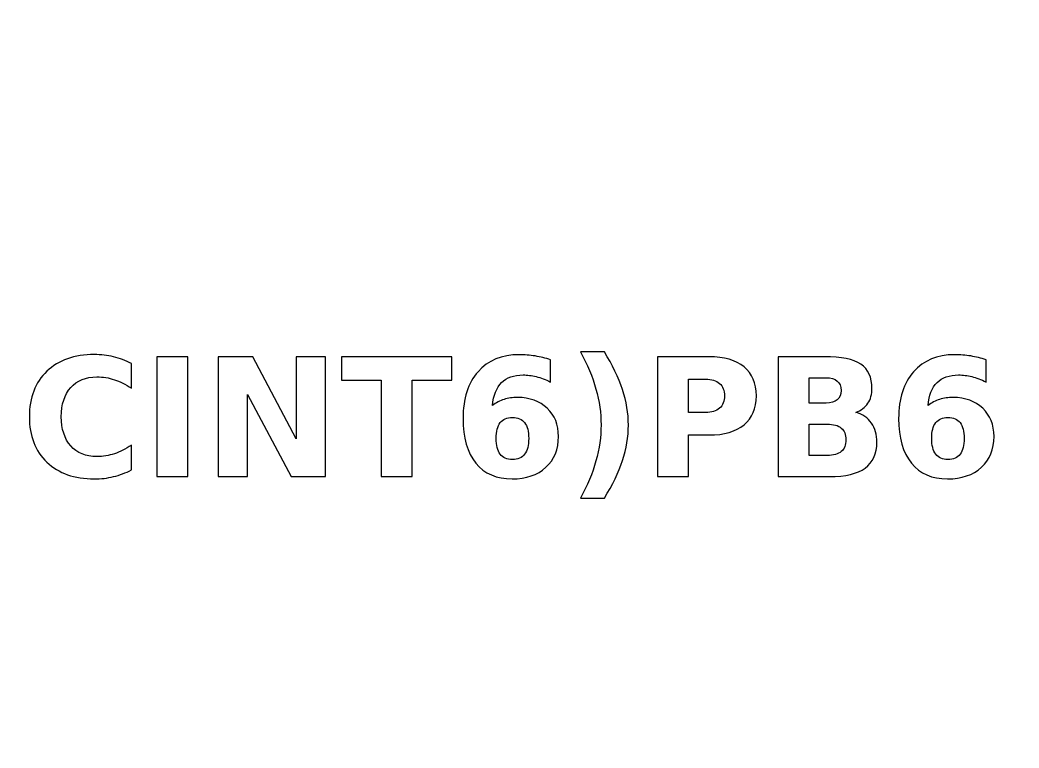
# Model space of a CAD drawing. Header units: centimetres. Extents: x -16.5 to -4.5, y -20.9 to -8.8.
# Drawn here: x -6.99 to -5.775, y -15.753 to -14.867 of the extents above; entities that cross this region are included whole.
import ezdxf

# ---------------------------------------------------------------- set-up
doc = ezdxf.new("R2010")
doc.units = ezdxf.units.CM
doc.header["$MEASUREMENT"] = 0
doc.layers.add('Layer 1', color=7, linetype='Continuous')

msp = doc.modelspace()

# ---------------------------------------------------------------- linework, layer by layer
at = {"layer": 'Layer 1', "color": 7, "lineweight": 35}
msp.add_open_spline([(-16.5, -8.85), (-16.5, -8.85), (-4.5, -8.85), (-4.5, -8.85), (-4.5, -8.85), (-4.5, -8.85), (-4.5, -20.85), (-4.5, -20.85), (-4.5, -20.85), (-4.5, -20.85), (-16.5, -20.85), (-16.5, -20.85), (-16.5, -20.85), (-16.5, -20.85), (-16.5, -8.85), (-16.5, -8.85)], degree=3, knots=[0, 0, 0, 0, 0.25, 0.25, 0.25, 0.25, 0.5, 0.5, 0.5, 0.5, 0.75, 0.75, 0.75, 0.75, 1, 1, 1, 1], dxfattribs=at)
at = {"layer": 'Layer 1', "color": 250, "lineweight": 100}
msp.add_open_spline([(-15.8, -9.55), (-15.8, -9.55), (-5.2, -9.55), (-5.2, -9.55), (-5.2, -9.55), (-5.2, -9.55), (-5.2, -20.15), (-5.2, -20.15), (-5.2, -20.15), (-5.2, -20.15), (-15.8, -20.15), (-15.8, -20.15), (-15.8, -20.15), (-15.8, -20.15), (-15.8, -9.55), (-15.8, -9.55)], degree=3, knots=[0, 0, 0, 0, 0.25, 0.25, 0.25, 0.25, 0.5, 0.5, 0.5, 0.5, 0.75, 0.75, 0.75, 0.75, 1, 1, 1, 1], dxfattribs=at)
at = {"layer": 'Layer 1', "color": 250}
for points, knots in [([(-6.85424, -15.4148), (-6.86114, -15.41837), (-6.86834, -15.42107), (-6.87584, -15.4229), (-6.87584, -15.4229), (-6.88331, -15.42473), (-6.89114, -15.42563), (-6.89927, -15.42563), (-6.89927, -15.42563), (-6.92354, -15.42563), (-6.94277, -15.41883), (-6.95697, -15.40527), (-6.95697, -15.40527), (-6.97117, -15.3917), (-6.97827, -15.3733), (-6.97827, -15.35003), (-6.97827, -15.35003), (-6.97827, -15.32673), (-6.97117, -15.3083), (-6.95697, -15.29473), (-6.95697, -15.29473), (-6.94277, -15.28117), (-6.92354, -15.27437), (-6.89927, -15.27437), (-6.89927, -15.27437), (-6.89114, -15.27437), (-6.88331, -15.27527), (-6.87584, -15.2771), (-6.87584, -15.2771), (-6.86834, -15.27893), (-6.86114, -15.28163), (-6.85424, -15.2852), (-6.85424, -15.2852), (-6.85424, -15.2852), (-6.85424, -15.31537), (-6.85424, -15.31537), (-6.85424, -15.31537), (-6.86121, -15.3106), (-6.86807, -15.30713), (-6.87484, -15.30493), (-6.87484, -15.30493), (-6.88161, -15.3027), (-6.88874, -15.3016), (-6.89624, -15.3016), (-6.89624, -15.3016), (-6.90964, -15.3016), (-6.92021, -15.3059), (-6.92787, -15.3145), (-6.92787, -15.3145), (-6.93557, -15.3231), (-6.93941, -15.33493), (-6.93941, -15.35003), (-6.93941, -15.35003), (-6.93941, -15.3651), (-6.93557, -15.3769), (-6.92787, -15.3855), (-6.92787, -15.3855), (-6.92021, -15.3941), (-6.90964, -15.3984), (-6.89624, -15.3984), (-6.89624, -15.3984), (-6.88874, -15.3984), (-6.88161, -15.3973), (-6.87484, -15.39507), (-6.87484, -15.39507), (-6.86807, -15.39287), (-6.86121, -15.3894), (-6.85424, -15.38463), (-6.85424, -15.38463), (-6.85424, -15.38463), (-6.85424, -15.4148), (-6.85424, -15.4148)], [0, 0, 0, 0, 0.0555556, 0.0555556, 0.0555556, 0.0555556, 0.1111111, 0.1111111, 0.1111111, 0.1111111, 0.1666667, 0.1666667, 0.1666667, 0.1666667, 0.2222222, 0.2222222, 0.2222222, 0.2222222, 0.2777778, 0.2777778, 0.2777778, 0.2777778, 0.3333333, 0.3333333, 0.3333333, 0.3333333, 0.3888889, 0.3888889, 0.3888889, 0.3888889, 0.4444444, 0.4444444, 0.4444444, 0.4444444, 0.5, 0.5, 0.5, 0.5, 0.5555556, 0.5555556, 0.5555556, 0.5555556, 0.6111111, 0.6111111, 0.6111111, 0.6111111, 0.6666667, 0.6666667, 0.6666667, 0.6666667, 0.7222222, 0.7222222, 0.7222222, 0.7222222, 0.7777778, 0.7777778, 0.7777778, 0.7777778, 0.8333333, 0.8333333, 0.8333333, 0.8333333, 0.8888889, 0.8888889, 0.8888889, 0.8888889, 0.9444444, 0.9444444, 0.9444444, 0.9444444, 1, 1, 1, 1]), ([(-6.8231, -15.277), (-6.8231, -15.277), (-6.7855, -15.277), (-6.7855, -15.277), (-6.7855, -15.277), (-6.7855, -15.277), (-6.7855, -15.4228), (-6.7855, -15.4228), (-6.7855, -15.4228), (-6.7855, -15.4228), (-6.8231, -15.4228), (-6.8231, -15.4228), (-6.8231, -15.4228), (-6.8231, -15.4228), (-6.8231, -15.277), (-6.8231, -15.277)], [0, 0, 0, 0, 0.25, 0.25, 0.25, 0.25, 0.5, 0.5, 0.5, 0.5, 0.75, 0.75, 0.75, 0.75, 1, 1, 1, 1]), ([(-6.7487, -15.277), (-6.7487, -15.277), (-6.7067, -15.277), (-6.7067, -15.277), (-6.7067, -15.277), (-6.7067, -15.277), (-6.65367, -15.377), (-6.65367, -15.377), (-6.65367, -15.377), (-6.65367, -15.377), (-6.65367, -15.277), (-6.65367, -15.277), (-6.65367, -15.277), (-6.65367, -15.277), (-6.61804, -15.277), (-6.61804, -15.277), (-6.61804, -15.277), (-6.61804, -15.277), (-6.61804, -15.4228), (-6.61804, -15.4228), (-6.61804, -15.4228), (-6.61804, -15.4228), (-6.66004, -15.4228), (-6.66004, -15.4228), (-6.66004, -15.4228), (-6.66004, -15.4228), (-6.71307, -15.3228), (-6.71307, -15.3228), (-6.71307, -15.3228), (-6.71307, -15.3228), (-6.71307, -15.4228), (-6.71307, -15.4228), (-6.71307, -15.4228), (-6.71307, -15.4228), (-6.7487, -15.4228), (-6.7487, -15.4228), (-6.7487, -15.4228), (-6.7487, -15.4228), (-6.7487, -15.277), (-6.7487, -15.277)], [0, 0, 0, 0, 0.1, 0.1, 0.1, 0.1, 0.2, 0.2, 0.2, 0.2, 0.3, 0.3, 0.3, 0.3, 0.4, 0.4, 0.4, 0.4, 0.5, 0.5, 0.5, 0.5, 0.6, 0.6, 0.6, 0.6, 0.7, 0.7, 0.7, 0.7, 0.8, 0.8, 0.8, 0.8, 0.9, 0.9, 0.9, 0.9, 1, 1, 1, 1]), ([(-6.59873, -15.277), (-6.59873, -15.277), (-6.46437, -15.277), (-6.46437, -15.277), (-6.46437, -15.277), (-6.46437, -15.277), (-6.46437, -15.30543), (-6.46437, -15.30543), (-6.46437, -15.30543), (-6.46437, -15.30543), (-6.5127, -15.30543), (-6.5127, -15.30543), (-6.5127, -15.30543), (-6.5127, -15.30543), (-6.5127, -15.4228), (-6.5127, -15.4228), (-6.5127, -15.4228), (-6.5127, -15.4228), (-6.5503, -15.4228), (-6.5503, -15.4228), (-6.5503, -15.4228), (-6.5503, -15.4228), (-6.5503, -15.30543), (-6.5503, -15.30543), (-6.5503, -15.30543), (-6.5503, -15.30543), (-6.59873, -15.30543), (-6.59873, -15.30543), (-6.59873, -15.30543), (-6.59873, -15.30543), (-6.59873, -15.277), (-6.59873, -15.277)], [0, 0, 0, 0, 0.125, 0.125, 0.125, 0.125, 0.25, 0.25, 0.25, 0.25, 0.375, 0.375, 0.375, 0.375, 0.5, 0.5, 0.5, 0.5, 0.625, 0.625, 0.625, 0.625, 0.75, 0.75, 0.75, 0.75, 0.875, 0.875, 0.875, 0.875, 1, 1, 1, 1]), ([(-6.34444, -15.2808), (-6.34444, -15.2808), (-6.34444, -15.30777), (-6.34444, -15.30777), (-6.34444, -15.30777), (-6.35064, -15.30483), (-6.35644, -15.30267), (-6.3619, -15.30127), (-6.3619, -15.30127), (-6.36737, -15.29987), (-6.37274, -15.29917), (-6.37794, -15.29917), (-6.37794, -15.29917), (-6.38914, -15.29917), (-6.39784, -15.30227), (-6.4041, -15.3085), (-6.4041, -15.3085), (-6.41034, -15.3147), (-6.414, -15.32393), (-6.41504, -15.33617), (-6.41504, -15.33617), (-6.41074, -15.333), (-6.40607, -15.3306), (-6.40107, -15.329), (-6.40107, -15.329), (-6.39607, -15.3274), (-6.3906, -15.3266), (-6.38467, -15.3266), (-6.38467, -15.3266), (-6.36977, -15.3266), (-6.35774, -15.33097), (-6.3486, -15.3397), (-6.3486, -15.3397), (-6.33944, -15.3484), (-6.33487, -15.35983), (-6.33487, -15.37397), (-6.33487, -15.37397), (-6.33487, -15.3896), (-6.33997, -15.4021), (-6.3502, -15.41153), (-6.3502, -15.41153), (-6.3604, -15.42093), (-6.37414, -15.42563), (-6.3913, -15.42563), (-6.3913, -15.42563), (-6.41024, -15.42563), (-6.4249, -15.41923), (-6.4353, -15.40643), (-6.4353, -15.40643), (-6.44567, -15.39367), (-6.45087, -15.3755), (-6.45087, -15.352), (-6.45087, -15.352), (-6.45087, -15.32793), (-6.4448, -15.309), (-6.43267, -15.29523), (-6.43267, -15.29523), (-6.4205, -15.28147), (-6.40387, -15.27457), (-6.3827, -15.27457), (-6.3827, -15.27457), (-6.376, -15.27457), (-6.3695, -15.2751), (-6.36317, -15.27613), (-6.36317, -15.27613), (-6.35687, -15.27717), (-6.35064, -15.27873), (-6.34444, -15.2808)], [0, 0, 0, 0, 0.0588235, 0.0588235, 0.0588235, 0.0588235, 0.1176471, 0.1176471, 0.1176471, 0.1176471, 0.1764706, 0.1764706, 0.1764706, 0.1764706, 0.2352941, 0.2352941, 0.2352941, 0.2352941, 0.2941176, 0.2941176, 0.2941176, 0.2941176, 0.3529412, 0.3529412, 0.3529412, 0.3529412, 0.4117647, 0.4117647, 0.4117647, 0.4117647, 0.4705882, 0.4705882, 0.4705882, 0.4705882, 0.5294118, 0.5294118, 0.5294118, 0.5294118, 0.5882353, 0.5882353, 0.5882353, 0.5882353, 0.6470588, 0.6470588, 0.6470588, 0.6470588, 0.7058824, 0.7058824, 0.7058824, 0.7058824, 0.7647059, 0.7647059, 0.7647059, 0.7647059, 0.8235294, 0.8235294, 0.8235294, 0.8235294, 0.8823529, 0.8823529, 0.8823529, 0.8823529, 0.9411765, 0.9411765, 0.9411765, 0.9411765, 1, 1, 1, 1]), ([(-6.3081, -15.44917), (-6.29977, -15.43367), (-6.2935, -15.41853), (-6.28933, -15.40377), (-6.28933, -15.40377), (-6.28517, -15.38897), (-6.2831, -15.3744), (-6.2831, -15.36), (-6.2831, -15.36), (-6.2831, -15.3456), (-6.28517, -15.33103), (-6.28933, -15.3163), (-6.28933, -15.3163), (-6.2935, -15.30157), (-6.29977, -15.28647), (-6.3081, -15.27103), (-6.3081, -15.27103), (-6.3081, -15.27103), (-6.2791, -15.27103), (-6.2791, -15.27103), (-6.2791, -15.27103), (-6.2692, -15.287), (-6.26187, -15.30227), (-6.25707, -15.3169), (-6.25707, -15.3169), (-6.2523, -15.3315), (-6.2499, -15.34593), (-6.2499, -15.3602), (-6.2499, -15.3602), (-6.2499, -15.37447), (-6.25227, -15.38883), (-6.25703, -15.4033), (-6.25703, -15.4033), (-6.26177, -15.4178), (-6.26913, -15.4331), (-6.2791, -15.44917), (-6.2791, -15.44917), (-6.2791, -15.44917), (-6.3081, -15.44917), (-6.3081, -15.44917)], [0, 0, 0, 0, 0.1, 0.1, 0.1, 0.1, 0.2, 0.2, 0.2, 0.2, 0.3, 0.3, 0.3, 0.3, 0.4, 0.4, 0.4, 0.4, 0.5, 0.5, 0.5, 0.5, 0.6, 0.6, 0.6, 0.6, 0.7, 0.7, 0.7, 0.7, 0.8, 0.8, 0.8, 0.8, 0.9, 0.9, 0.9, 0.9, 1, 1, 1, 1]), ([(-6.21433, -15.277), (-6.21433, -15.277), (-6.15193, -15.277), (-6.15193, -15.277), (-6.15193, -15.277), (-6.13337, -15.277), (-6.11913, -15.28113), (-6.1092, -15.28937), (-6.1092, -15.28937), (-6.09927, -15.2976), (-6.0943, -15.30933), (-6.0943, -15.32457), (-6.0943, -15.32457), (-6.0943, -15.33983), (-6.09927, -15.3516), (-6.1092, -15.35983), (-6.1092, -15.35983), (-6.11913, -15.36807), (-6.13337, -15.3722), (-6.15193, -15.3722), (-6.15193, -15.3722), (-6.15193, -15.3722), (-6.17673, -15.3722), (-6.17673, -15.3722), (-6.17673, -15.3722), (-6.17673, -15.3722), (-6.17673, -15.4228), (-6.17673, -15.4228), (-6.17673, -15.4228), (-6.17673, -15.4228), (-6.21433, -15.4228), (-6.21433, -15.4228), (-6.21433, -15.4228), (-6.21433, -15.4228), (-6.21433, -15.277), (-6.21433, -15.277)], [0, 0, 0, 0, 0.1111111, 0.1111111, 0.1111111, 0.1111111, 0.2222222, 0.2222222, 0.2222222, 0.2222222, 0.3333333, 0.3333333, 0.3333333, 0.3333333, 0.4444444, 0.4444444, 0.4444444, 0.4444444, 0.5555556, 0.5555556, 0.5555556, 0.5555556, 0.6666667, 0.6666667, 0.6666667, 0.6666667, 0.7777778, 0.7777778, 0.7777778, 0.7777778, 0.8888889, 0.8888889, 0.8888889, 0.8888889, 1, 1, 1, 1]), ([(-5.97313, -15.34477), (-5.96506, -15.3471), (-5.9588, -15.35143), (-5.95436, -15.35777), (-5.95436, -15.35777), (-5.94993, -15.36407), (-5.94773, -15.37183), (-5.94773, -15.381), (-5.94773, -15.381), (-5.94773, -15.39507), (-5.9525, -15.40553), (-5.962, -15.41243), (-5.962, -15.41243), (-5.9715, -15.41933), (-5.98596, -15.4228), (-6.00536, -15.4228), (-6.00536, -15.4228), (-6.00536, -15.4228), (-6.06776, -15.4228), (-6.06776, -15.4228), (-6.06776, -15.4228), (-6.06776, -15.4228), (-6.06776, -15.277), (-6.06776, -15.277), (-6.06776, -15.277), (-6.06776, -15.277), (-6.01133, -15.277), (-6.01133, -15.277), (-6.01133, -15.277), (-5.99106, -15.277), (-5.9764, -15.28007), (-5.96733, -15.28617), (-5.96733, -15.28617), (-5.95823, -15.2923), (-5.9537, -15.3021), (-5.9537, -15.31557), (-5.9537, -15.31557), (-5.9537, -15.32267), (-5.95536, -15.3287), (-5.95866, -15.3337), (-5.95866, -15.3337), (-5.962, -15.33867), (-5.9668, -15.34237), (-5.97313, -15.34477)], [0, 0, 0, 0, 0.0909091, 0.0909091, 0.0909091, 0.0909091, 0.1818182, 0.1818182, 0.1818182, 0.1818182, 0.2727273, 0.2727273, 0.2727273, 0.2727273, 0.3636364, 0.3636364, 0.3636364, 0.3636364, 0.4545455, 0.4545455, 0.4545455, 0.4545455, 0.5454545, 0.5454545, 0.5454545, 0.5454545, 0.6363636, 0.6363636, 0.6363636, 0.6363636, 0.7272727, 0.7272727, 0.7272727, 0.7272727, 0.8181818, 0.8181818, 0.8181818, 0.8181818, 0.9090909, 0.9090909, 0.9090909, 0.9090909, 1, 1, 1, 1]), ([(-5.81487, -15.2808), (-5.81487, -15.2808), (-5.81487, -15.30777), (-5.81487, -15.30777), (-5.81487, -15.30777), (-5.82107, -15.30483), (-5.82687, -15.30267), (-5.83233, -15.30127), (-5.83233, -15.30127), (-5.8378, -15.29987), (-5.84317, -15.29917), (-5.84837, -15.29917), (-5.84837, -15.29917), (-5.85957, -15.29917), (-5.86827, -15.30227), (-5.87453, -15.3085), (-5.87453, -15.3085), (-5.88077, -15.3147), (-5.88443, -15.32393), (-5.88547, -15.33617), (-5.88547, -15.33617), (-5.88117, -15.333), (-5.8765, -15.3306), (-5.8715, -15.329), (-5.8715, -15.329), (-5.8665, -15.3274), (-5.86103, -15.3266), (-5.8551, -15.3266), (-5.8551, -15.3266), (-5.8402, -15.3266), (-5.82817, -15.33097), (-5.81903, -15.3397), (-5.81903, -15.3397), (-5.80987, -15.3484), (-5.8053, -15.35983), (-5.8053, -15.37397), (-5.8053, -15.37397), (-5.8053, -15.3896), (-5.8104, -15.4021), (-5.82063, -15.41153), (-5.82063, -15.41153), (-5.83083, -15.42093), (-5.84457, -15.42563), (-5.86173, -15.42563), (-5.86173, -15.42563), (-5.88067, -15.42563), (-5.89533, -15.41923), (-5.90573, -15.40643), (-5.90573, -15.40643), (-5.9161, -15.39367), (-5.9213, -15.3755), (-5.9213, -15.352), (-5.9213, -15.352), (-5.9213, -15.32793), (-5.91523, -15.309), (-5.9031, -15.29523), (-5.9031, -15.29523), (-5.89093, -15.28147), (-5.8743, -15.27457), (-5.85313, -15.27457), (-5.85313, -15.27457), (-5.84643, -15.27457), (-5.83993, -15.2751), (-5.8336, -15.27613), (-5.8336, -15.27613), (-5.8273, -15.27717), (-5.82107, -15.27873), (-5.81487, -15.2808)], [0, 0, 0, 0, 0.0588235, 0.0588235, 0.0588235, 0.0588235, 0.1176471, 0.1176471, 0.1176471, 0.1176471, 0.1764706, 0.1764706, 0.1764706, 0.1764706, 0.2352941, 0.2352941, 0.2352941, 0.2352941, 0.2941176, 0.2941176, 0.2941176, 0.2941176, 0.3529412, 0.3529412, 0.3529412, 0.3529412, 0.4117647, 0.4117647, 0.4117647, 0.4117647, 0.4705882, 0.4705882, 0.4705882, 0.4705882, 0.5294118, 0.5294118, 0.5294118, 0.5294118, 0.5882353, 0.5882353, 0.5882353, 0.5882353, 0.6470588, 0.6470588, 0.6470588, 0.6470588, 0.7058824, 0.7058824, 0.7058824, 0.7058824, 0.7647059, 0.7647059, 0.7647059, 0.7647059, 0.8235294, 0.8235294, 0.8235294, 0.8235294, 0.8823529, 0.8823529, 0.8823529, 0.8823529, 0.9411765, 0.9411765, 0.9411765, 0.9411765, 1, 1, 1, 1]), ([(-6.17673, -15.30423), (-6.17673, -15.30423), (-6.17673, -15.34497), (-6.17673, -15.34497), (-6.17673, -15.34497), (-6.17673, -15.34497), (-6.15593, -15.34497), (-6.15593, -15.34497), (-6.15593, -15.34497), (-6.14863, -15.34497), (-6.143, -15.3432), (-6.13903, -15.33963), (-6.13903, -15.33963), (-6.13507, -15.3361), (-6.13307, -15.33107), (-6.13307, -15.32457), (-6.13307, -15.32457), (-6.13307, -15.31803), (-6.13507, -15.31303), (-6.13903, -15.3095), (-6.13903, -15.3095), (-6.143, -15.306), (-6.14863, -15.30423), (-6.15593, -15.30423), (-6.15593, -15.30423), (-6.15593, -15.30423), (-6.17673, -15.30423), (-6.17673, -15.30423)], [0, 0, 0, 0, 0.1428571, 0.1428571, 0.1428571, 0.1428571, 0.2857143, 0.2857143, 0.2857143, 0.2857143, 0.4285714, 0.4285714, 0.4285714, 0.4285714, 0.5714286, 0.5714286, 0.5714286, 0.5714286, 0.7142857, 0.7142857, 0.7142857, 0.7142857, 0.8571429, 0.8571429, 0.8571429, 0.8571429, 1, 1, 1, 1]), ([(-6.00936, -15.33343), (-6.00343, -15.33343), (-5.99893, -15.33213), (-5.9959, -15.32953), (-5.9959, -15.32953), (-5.99283, -15.32693), (-5.9913, -15.3231), (-5.9913, -15.318), (-5.9913, -15.318), (-5.9913, -15.313), (-5.99283, -15.3092), (-5.9959, -15.30657), (-5.9959, -15.30657), (-5.99893, -15.30393), (-6.00343, -15.3026), (-6.00936, -15.3026), (-6.00936, -15.3026), (-6.00936, -15.3026), (-6.03016, -15.3026), (-6.03016, -15.3026), (-6.03016, -15.3026), (-6.03016, -15.3026), (-6.03016, -15.33343), (-6.03016, -15.33343), (-6.03016, -15.33343), (-6.03016, -15.33343), (-6.00936, -15.33343), (-6.00936, -15.33343)], [0, 0, 0, 0, 0.1428571, 0.1428571, 0.1428571, 0.1428571, 0.2857143, 0.2857143, 0.2857143, 0.2857143, 0.4285714, 0.4285714, 0.4285714, 0.4285714, 0.5714286, 0.5714286, 0.5714286, 0.5714286, 0.7142857, 0.7142857, 0.7142857, 0.7142857, 0.8571429, 0.8571429, 0.8571429, 0.8571429, 1, 1, 1, 1]), ([(-6.3909, -15.35083), (-6.3975, -15.35083), (-6.40244, -15.35297), (-6.4057, -15.35723), (-6.4057, -15.35723), (-6.409, -15.3615), (-6.41064, -15.3679), (-6.41064, -15.3764), (-6.41064, -15.3764), (-6.41064, -15.38493), (-6.409, -15.39133), (-6.4057, -15.3956), (-6.4057, -15.3956), (-6.40244, -15.39987), (-6.3975, -15.402), (-6.3909, -15.402), (-6.3909, -15.402), (-6.38427, -15.402), (-6.3793, -15.39987), (-6.37604, -15.3956), (-6.37604, -15.3956), (-6.37274, -15.39133), (-6.3711, -15.38493), (-6.3711, -15.3764), (-6.3711, -15.3764), (-6.3711, -15.3679), (-6.37274, -15.3615), (-6.37604, -15.35723), (-6.37604, -15.35723), (-6.3793, -15.35297), (-6.38427, -15.35083), (-6.3909, -15.35083)], [0, 0, 0, 0, 0.125, 0.125, 0.125, 0.125, 0.25, 0.25, 0.25, 0.25, 0.375, 0.375, 0.375, 0.375, 0.5, 0.5, 0.5, 0.5, 0.625, 0.625, 0.625, 0.625, 0.75, 0.75, 0.75, 0.75, 0.875, 0.875, 0.875, 0.875, 1, 1, 1, 1]), ([(-5.86133, -15.35083), (-5.86793, -15.35083), (-5.87287, -15.35297), (-5.87613, -15.35723), (-5.87613, -15.35723), (-5.87943, -15.3615), (-5.88107, -15.3679), (-5.88107, -15.3764), (-5.88107, -15.3764), (-5.88107, -15.38493), (-5.87943, -15.39133), (-5.87613, -15.3956), (-5.87613, -15.3956), (-5.87287, -15.39987), (-5.86793, -15.402), (-5.86133, -15.402), (-5.86133, -15.402), (-5.8547, -15.402), (-5.84973, -15.39987), (-5.84647, -15.3956), (-5.84647, -15.3956), (-5.84317, -15.39133), (-5.84153, -15.38493), (-5.84153, -15.3764), (-5.84153, -15.3764), (-5.84153, -15.3679), (-5.84317, -15.3615), (-5.84647, -15.35723), (-5.84647, -15.35723), (-5.84973, -15.35297), (-5.8547, -15.35083), (-5.86133, -15.35083)], [0, 0, 0, 0, 0.125, 0.125, 0.125, 0.125, 0.25, 0.25, 0.25, 0.25, 0.375, 0.375, 0.375, 0.375, 0.5, 0.5, 0.5, 0.5, 0.625, 0.625, 0.625, 0.625, 0.75, 0.75, 0.75, 0.75, 0.875, 0.875, 0.875, 0.875, 1, 1, 1, 1]), ([(-6.0081, -15.3972), (-6.00053, -15.3972), (-5.99486, -15.3956), (-5.99103, -15.39243), (-5.99103, -15.39243), (-5.98723, -15.38923), (-5.98533, -15.3844), (-5.98533, -15.37797), (-5.98533, -15.37797), (-5.98533, -15.37167), (-5.98723, -15.36693), (-5.991, -15.36377), (-5.991, -15.36377), (-5.99476, -15.3606), (-6.00046, -15.35903), (-6.0081, -15.35903), (-6.0081, -15.35903), (-6.0081, -15.35903), (-6.03016, -15.35903), (-6.03016, -15.35903), (-6.03016, -15.35903), (-6.03016, -15.35903), (-6.03016, -15.3972), (-6.03016, -15.3972), (-6.03016, -15.3972), (-6.03016, -15.3972), (-6.0081, -15.3972), (-6.0081, -15.3972)], [0, 0, 0, 0, 0.1428571, 0.1428571, 0.1428571, 0.1428571, 0.2857143, 0.2857143, 0.2857143, 0.2857143, 0.4285714, 0.4285714, 0.4285714, 0.4285714, 0.5714286, 0.5714286, 0.5714286, 0.5714286, 0.7142857, 0.7142857, 0.7142857, 0.7142857, 0.8571429, 0.8571429, 0.8571429, 0.8571429, 1, 1, 1, 1])]:
    msp.add_open_spline(points, degree=3, knots=knots, dxfattribs=at)

doc.saveas('drawing.dxf')
